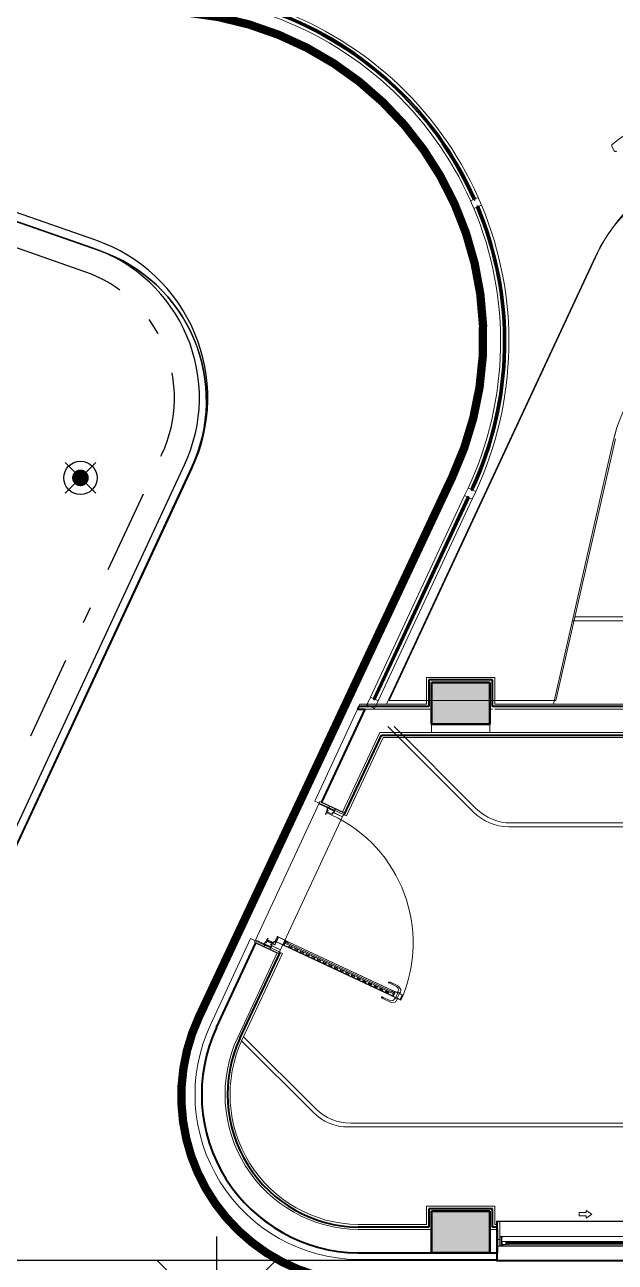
# Model space of a CAD drawing. Extents: x -14.2 to 52.3, y 2.5 to 90.9.
# Drawn here: x 20.81 to 24.35, y 7.08 to 14.5 of the extents above; entities that cross this region are included whole.
import ezdxf

# ---------------------------------------------------------------- set-up
doc = ezdxf.new("R2010")
doc.units = 0
for name, pattern in [('limpo_PINI-PSG-PE-0102-LAZ-R00$0$DAA_Traço Ponto', [10, 5, -2.5, 0, -2.5]), ('limpo_PINI-PSG-PE-0102-LAZ-R00$0$DASHDOT', [1, 0.5, -0.25, 0, -0.25]), ('limpo_PINI-PSG-PE-0102-LAZ-R00$0$HIDDEN', [0.375, 0.25, -0.125])]:
    doc.linetypes.add(name, pattern=pattern)
for name, color, linetype in [('FOR_CONTROL', 2, 'Continuous'), ('limpo_PINI-PSG-PE-0102-LAZ-R00$0$PA_EXTE_3', 3, 'Continuous'), ('limpo_PINI-PSG-PE-0102-LAZ-R00$0$PA_PROJ_I', 2, 'limpo_PINI-PSG-PE-0102-LAZ-R00$0$DASHDOT'), ('limpo_PINI-PSG-PE-0102-LAZ-R00$0$PA_PROJ_S_AUX', 212, 'limpo_PINI-PSG-PE-0102-LAZ-R00$0$HIDDEN'), ('limpo_PINI-PSG-PE-0102-LAZ-R00$0$XR_ARQT', 7, 'Continuous'), ('PLANTIO1', 2, 'Continuous'), ('XR_ARQT', 7, 'Continuous')]:
    doc.layers.add(name, color=color, linetype=linetype)
doc.layers.add('limpo_PINI-PSG-PE-0102-LAZ-R00$0$0-8', color=7, linetype='Continuous', lineweight=5, true_color=0x999999)
for name, color, linetype, lineweight in [('limpo_PINI-PSG-PE-0102-LAZ-R00$0$A-DETL', 1, 'Continuous', 5), ('limpo_PINI-PSG-PE-0102-LAZ-R00$0$A-DETL-GENF', 1, 'Continuous', 5), ('limpo_PINI-PSG-PE-0102-LAZ-R00$0$A-DOOR', 31, 'Continuous', 5), ('limpo_PINI-PSG-PE-0102-LAZ-R00$0$A-FLOR-PATT', 8, 'Continuous', 5), ('limpo_PINI-PSG-PE-0102-LAZ-R00$0$A-GLAZ', 151, 'Continuous', 5), ('limpo_PINI-PSG-PE-0102-LAZ-R00$0$A-GLAZ-CURT', 52, 'Continuous', 5), ('limpo_PINI-PSG-PE-0102-LAZ-R00$0$A-GLAZ-CWMG', 1, 'Continuous', 5), ('limpo_PINI-PSG-PE-0102-LAZ-R00$0$A-WALL', 1, 'Continuous', 5), ('limpo_PINI-PSG-PE-0102-LAZ-R00$0$A-WALL-FNSH', 1, 'Continuous', 40), ('limpo_PINI-PSG-PE-0102-LAZ-R00$0$ARQ_MOBILIÁRIO', 135, 'Continuous', 5), ('limpo_PINI-PSG-PE-0102-LAZ-R00$0$ARQ_WC_COZ', 135, 'Continuous', 5), ('limpo_PINI-PSG-PE-0102-LAZ-R00$0$LAYOUT_AMB_LAZ_dwg', 8, 'Continuous', 5), ('limpo_PINI-PSG-PE-0102-LAZ-R00$0$S-COLS', 52, 'Continuous', 5)]:
    doc.layers.add(name, color=color, linetype=linetype, lineweight=lineweight)
doc.layers.add('PA_VEGE_AUX2', color=6, linetype='Continuous', plot=False)

# ---------------------------------------------------------------- blocks, each defined once
blk = doc.blocks.new('limpo_PINI-PSG-PE-0102-LAZ-R00$0$LAZ GERAL - PNE_dwg-25011385-009 - PRE - PAV_ LAZER - GERAL')
at = {"layer": 'limpo_PINI-PSG-PE-0102-LAZ-R00$0$0-8'}
for p, q in [((2.4796, -13.884), (5.5643, -13.884)), ((1.3655, -14.384), (2.3659, -14.384)), ((1.3967, -14.5414), (1.8864, -15.0311)), ((2.0985, -15.119), (5.5643, -15.119)), ((0.4961, -16.4023), (0.925, -16.8311)), ((1.1371, -16.919), (5.8643, -16.919))]:
    blk.add_line(p, q, dxfattribs=at)
at = {"layer": 'limpo_PINI-PSG-PE-0102-LAZ-R00$0$0-8', "flags": 128}
for points in [[(2.7226, -12.8155), (2.3659, -14.384), (2.7226, -12.8155)], [(2.6118, -11.7114), (1.3655, -14.384), (2.6176, -11.6989)]]:
    blk.add_lwpolyline(points, dxfattribs=at)
at = {"layer": 'limpo_PINI-PSG-PE-0102-LAZ-R00$0$0-8'}
blk.add_arc((3.5181, -12.134), 1, 90, 155, dxfattribs=at)
for centre, major_axis, start_param, end_param in [((2.0985, -14.819), (-0.0689, 0.292), 2.124374, 2.909773), ((1.1371, -16.619), (-0.2121, 0.2121), 1.570798, 2.356196)]:
    blk.add_ellipse(centre, major_axis=major_axis, ratio=1, start_param=start_param, end_param=end_param, dxfattribs=at)
blk = doc.blocks.new('limpo_PINI-PSG-PE-0102-LAZ-R00$0$PINI-EST-PE-1101-TQR-R20_rvt-1-5PPE_008_LAZER__P_A_0_09_')
at = {"layer": 'limpo_PINI-PSG-PE-0102-LAZ-R00$0$A-FLOR-PATT', "lineweight": 18}
h = blk.add_hatch(dxfattribs=at)
h.set_pattern_fill('FP_1', color=130, style=0, pattern_type=2)
h.set_pattern_definition([(0, (0, 0), (609.6, 152.4), [5.029, -452.171, 5.029, -452.171, -2438.4]), (0, (0, 0), (609.6, 152.4), [-914.4, 5.029, -909.371, 5.029, -452.171, -1066.8]), (0, (0, 0), (609.6, 152.4), [-2286, 5.029, -299.771, 5.029, -756.971]), (120, (228.6, 76.2), (-436.7823, 451.7291), [5.029, -452.171, 5.029, -452.171, -2438.4]), (120, (228.6, 76.2), (-436.7823, 451.7291), [-914.4, 5.029, -909.371, 5.029, -452.171, -1066.8]), (120, (228.6, 76.2), (-436.7823, 451.7291), [-2286, 5.029, -299.771, 5.029, -756.971]), (240, (304.8, 381), (-172.8177, -604.1291), [5.029, -452.171, 5.029, -452.171, -2438.4]), (240, (304.8, 381), (-172.8177, -604.1291), [-914.4, 5.029, -909.371, 5.029, -452.171, -1066.8]), (240, (304.8, 381), (-172.8177, -604.1291), [-2286, 5.029, -299.771, 5.029, -756.971])])
h.paths.add_polyline_path([(32958.1, -18100), (32958.1, -18099.8), (32600.3, -18100)])
h.paths.add_polyline_path([(28325, -18100), (28325, -18099.8), (22235, -18100)])
h.paths.add_polyline_path([(20070, -16820), (20180, -16820), (20180, -13900.1), (20080, -13900.1), (20080, -13910.1), (20076.3, -13914.9), (20070, -13915.1), (20070, -16740)])
h.paths.add_polyline_path([(13683.3, -15697.8), (13683.1, -15697.7), (13683.2, -15697.8)])
h.paths.add_polyline_path([(15195, -13820.1), (15195, -13820), (15176.6, -13820.1)])
at = {"layer": 'limpo_PINI-PSG-PE-0102-LAZ-R00$0$S-COLS'}
for points in [[(14845, -13820), (15195, -13820), (15195, -13570), (14845, -13570), (14845, -13671.7)], [(14845, -16990), (15195, -16990), (15195, -16740), (14845, -16740)]]:
    blk.add_hatch(color=8, dxfattribs=at).paths.add_polyline_path(points)
at = {"layer": 'limpo_PINI-PSG-PE-0102-LAZ-R00$0$S-COLS', "color": 7, "lineweight": 50}
for p, q in [((15195, -13570), (14845, -13570)), ((14845, -13570), (14845, -13820)), ((15195, -13820), (15195, -13570)), ((14845, -13820), (15195, -13820)), ((15195, -16740), (14845, -16740)), ((14845, -16740), (14845, -16990)), ((15195, -16990), (15195, -16740)), ((14845, -16990), (15195, -16990))]:
    blk.add_line(p, q, dxfattribs=at)
blk = doc.blocks.new('limpo_PINI-PSG-PE-0102-LAZ-R00$0$DAA_002_VEN_ABR_1FO - 0_90x2_10m-1926621-5PPE_008_LAZER__P_A_0_09_')
at = {"layer": 'limpo_PINI-PSG-PE-0102-LAZ-R00$0$A-DETL-GENF'}
for p, q in [((338.4, 814.8), (350.4, 835.5)), ((338.4, 814.8), (350.4, 835.5)), ((372.9, 825.2), (366.8, 825.2)), ((372.1, 825.2), (366.8, 825.2)), ((366.9, 839.7), (372.9, 839.7)), ((366.9, 839.7), (372.1, 839.7)), ((372.1, 839.7), (375.9, 841.9)), ((375.9, 822.9), (372.1, 825.2)), ((372.9, 840.2), (375.9, 841.9)), ((372.9, 824.7), (372.9, 840.2)), ((375.9, 822.9), (372.9, 824.7)), ((375.9, 862.4), (380.1, 862.4)), ((375.9, 805.3), (375.9, 862.4)), ((375.9, 841.9), (375.9, 822.9)), ((375.9, 841.9), (375.9, 836.9)), ((375.9, 836.9), (408.3, 836.9)), ((375.9, 836.9), (408.3, 836.9)), ((375.9, 827.9), (408.3, 827.9)), ((375.9, 827.9), (375.9, 822.9)), ((408.3, 827.9), (375.9, 827.9)), ((380.1, 862.4), (403.8, 862.4)), ((380.1, 862.4), (403.8, 862.4)), ((403.8, 862.4), (407.9, 862.4)), ((407.9, 862.4), (407.9, 791.9)), ((411.3, 840.2), (408.3, 841.9)), ((408.3, 841.9), (408.3, 822.9)), ((408.3, 841.9), (412.2, 839.7)), ((408.3, 836.9), (408.3, 841.9)), ((408.3, 822.9), (408.3, 827.9)), ((412.2, 825.2), (408.3, 822.9)), ((408.3, 822.9), (411.3, 824.7)), ((411.3, 824.7), (411.3, 840.2)), ((417.3, 839.7), (411.3, 839.7)), ((411.3, 825.2), (417.3, 825.2)), ((412.2, 839.7), (417.3, 839.7)), ((417.3, 825.2), (412.2, 825.2)), ((445.8, 814.8), (433.8, 835.5)), ((433.8, 835.5), (445.8, 814.8)), ((338.4, 760), (338.4, 814.8)), ((338.4, 759.7), (338.4, 814.8)), ((341.6, 751), (338.4, 759.7)), ((341.6, 751), (338.5, 759.5)), ((346.4, 804.7), (344.1, 759.9)), ((346.4, 804.7), (344.1, 759.7)), ((344.1, 759.7), (345.7, 751.5)), ((344.1, 759.5), (345.7, 751.5)), ((377.8, 805.3), (375.9, 805.3)), ((377.8, 791.6), (377.8, 805.3)), ((386.4, 791.6), (377.8, 791.6)), ((378, 811.3), (407.8, 811.3)), ((378, 83.5), (378, 811.3)), ((378, 103.2), (378, 791.7)), ((378.9, 803.8), (378.9, 792.7)), ((378.9, 792.7), (385.3, 792.7)), ((394, 806.8), (381.9, 806.8)), ((385.3, 797.8), (386.4, 797.8)), ((385.3, 792.7), (385.3, 797.8)), ((386.4, 797.8), (386.4, 791.6)), ((394, 808.5), (394, 806.8)), ((395.3, 808.5), (394, 808.5)), ((395.3, 806.8), (395.3, 808.5)), ((406.4, 806.8), (395.3, 806.8)), ((396.2, 773.9), (396.2, 759.9)), ((402.2, 759.9), (402.2, 773.8)), ((406.4, 791.9), (406.4, 806.8)), ((407.9, 791.9), (406.4, 791.9)), ((407.8, 811.3), (407.8, 83.5)), ((407.8, 791.9), (407.8, 103)), ((437.8, 804.7), (440.2, 759.9)), ((440.2, 759.7), (437.8, 804.7)), ((438.6, 751.5), (440.2, 759.7)), ((440.1, 759.5), (438.6, 751.5)), ((445.8, 759.7), (442.7, 751)), ((442.7, 751), (445.7, 759.5)), ((445.8, 760), (445.8, 814.8)), ((445.8, 814.8), (445.8, 759.7)), ((396.2, 736.3), (396.2, 722.3)), ((396.2, 698.7), (396.2, 684.8)), ((402.2, 722.3), (402.2, 736.3)), ((402.2, 684.7), (402.2, 698.7)), ((396.2, 661.1), (396.2, 647.2)), ((396.2, 623.5), (396.2, 609.6)), ((402.2, 647.1), (402.2, 661.1)), ((402.2, 609.5), (402.2, 623.5)), ((396.2, 586), (396.2, 572)), ((396.2, 548.4), (396.2, 534.4)), ((402.2, 572), (402.2, 585.9)), ((402.2, 534.4), (402.2, 548.3)), ((396.2, 510.8), (396.2, 496.8)), ((396.2, 473.2), (396.2, 459.3)), ((402.2, 496.8), (402.2, 510.8)), ((402.2, 459.2), (402.2, 473.2)), ((396.2, 435.6), (396.2, 421.7)), ((396.2, 398.1), (396.2, 384.1)), ((402.2, 421.6), (402.2, 435.6)), ((402.2, 384.1), (402.2, 398)), ((396.2, 360.5), (396.2, 346.5)), ((396.2, 322.9), (396.2, 308.9)), ((402.2, 346.5), (402.2, 360.4)), ((402.2, 308.9), (402.2, 322.9)), ((396.2, 285.3), (396.2, 271.3)), ((396.2, 247.7), (396.2, 233.8)), ((402.2, 271.3), (402.2, 285.3)), ((402.2, 233.7), (402.2, 247.7)), ((396.2, 210.1), (396.2, 196.2)), ((396.2, 172.6), (396.2, 158.6)), ((402.2, 196.1), (402.2, 210.1)), ((402.2, 158.6), (402.2, 172.5)), ((-440, 80), (-465, 80)), ((-465, -80), (-465, 80)), ((-465, 80), (-440, 80)), ((-440, 23.2), (-440, 80)), ((-440, 80), (-440, 22.2)), ((375.9, 89.5), (377.8, 89.5)), ((375.9, 31.7), (375.9, 89.5)), ((377.8, 103.2), (386.4, 103.2)), ((377.8, 89.5), (377.8, 103.2)), ((407.8, 83.5), (378, 83.5)), ((378.9, 102.1), (378.9, 91)), ((385.3, 102.1), (378.9, 102.1)), ((381.9, 88), (394, 88)), ((385.3, 97.1), (385.3, 102.1)), ((386.4, 97.1), (385.3, 97.1)), ((405.9, 88), (386.3, 88)), ((386.4, 103.2), (386.4, 97.1)), ((394, 88), (394, 86.3)), ((394, 86.3), (395.3, 86.3)), ((395.3, 88), (406.4, 88)), ((395.3, 86.3), (395.3, 88)), ((396.2, 135), (396.2, 121)), ((402.2, 121), (402.2, 134.9)), ((406.4, 103), (407.9, 103)), ((406.4, 88), (406.4, 103)), ((407.9, 103), (407.9, 32.2)), ((440, 80), (465, 80)), ((440, 23.2), (440, 80)), ((440, 80), (465, 80)), ((440, 22.2), (440, 80)), ((465, 80), (465, -80)), ((-440, 22.2), (-436, 22.2)), ((-436, 22.2), (-436, 18.7)), ((-436, 18.7), (-421.6, 18.7)), ((-421.6, 18.7), (-421.6, -17.1)), ((378.1, 29.5), (375.9, 31.7)), ((410.5, 29.5), (378.1, 29.5)), ((407.9, 32.2), (410.5, 32.2)), ((412.1, 33), (412.1, 34.9)), ((412.1, 25.3), (412.1, 28.7)), ((414.1, 23.3), (412.1, 25.3)), ((416.7, 23.3), (414.1, 23.3)), ((416.1, 38.9), (424.1, 38.9)), ((418.8, -11.1), (418.8, 21.3)), ((421.5, 21.3), (421.5, 13.9)), ((421.5, 13.9), (423.8, 13.9)), ((422.1, 18.7), (436, 18.7)), ((422.1, 14.6), (422.1, 18.7)), ((423.3, 14.6), (422.1, 14.6)), ((423.3, 17.2), (423.3, 14.6)), ((425.7, 17.2), (423.3, 17.2)), ((426.1, 23.3), (423.5, 23.3)), ((423.8, 15.9), (425.3, 15.9)), ((423.8, 13.9), (423.8, 15.9)), ((425.3, 15.9), (425.3, -10.9)), ((425.7, -11.8), (425.7, 17.2)), ((428.1, 25.3), (426.1, 23.3)), ((428.1, 34.9), (428.1, 25.3)), ((436, 22.2), (450, 22.2)), ((436, 18.7), (436, 22.2)), ((450, 22.2), (440, 22.2)), ((450, 22.2), (450, -22.3)), ((450, -80), (450, 22.2)), ((-450, -17.8), (-450, -80)), ((-450, -22.3), (-450, -80)), ((-436, -22.3), (-450, -22.3)), ((-436, -18.8), (-436, -22.3)), ((-409.6, -18.8), (-436, -18.8)), ((-421.6, -17.1), (-418.1, -17.1)), ((-418.1, -14.8), (-409.6, -14.8)), ((-418.1, -17.1), (-418.1, -14.8)), ((-409.6, -14.8), (-409.6, -18.8)), ((409.6, -14.8), (418.1, -14.8)), ((409.6, -18.8), (409.6, -14.8)), ((436, -18.8), (409.6, -18.8)), ((418.1, -14.8), (418.1, -17.1)), ((418.1, -17.1), (422.1, -17.1)), ((421.5, -13.8), (418.8, -11.1)), ((421.5, -8.3), (421.5, -13.8)), ((423.8, -8.3), (421.5, -8.3)), ((422.1, -9.2), (423.3, -9.2)), ((422.1, -17.1), (422.1, -9.2)), ((423.3, -9.2), (423.3, -11.8)), ((423.3, -11.8), (425.7, -11.8)), ((423.8, -10.9), (423.8, -8.3)), ((425.3, -10.9), (423.8, -10.9)), ((436, -22.3), (436, -18.8)), ((450, -22.3), (436, -22.3)), ((450, -17.8), (450, -80)), ((-450, -80), (-465, -80)), ((-450, -80), (-465, -80)), ((450, -80), (465, -80)), ((465, -80), (450, -80))]:
    blk.add_line(p, q, dxfattribs=at)
at = {"layer": 'limpo_PINI-PSG-PE-0102-LAZ-R00$0$A-DETL-GENF', "lineweight": 15}
for p, q in [((375.9, 862.4), (380.1, 862.4)), ((375.9, 862.4), (375.9, 805.3)), ((377.4, 860.8), (377.4, 858.3)), ((377.4, 860.8), (380.1, 860.8)), ((377.4, 858.3), (406.4, 858.3)), ((406.4, 856.5), (377.4, 856.5)), ((377.4, 856.5), (377.4, 811.3)), ((380.1, 860.8), (380.1, 862.4)), ((403.8, 860.8), (403.8, 862.4)), ((407.9, 862.4), (403.8, 862.4)), ((406.4, 860.8), (403.8, 860.8)), ((406.4, 860.8), (406.4, 858.3)), ((406.4, 811.3), (406.4, 856.5)), ((407.9, 791.9), (407.9, 862.4)), ((375.9, 805.3), (377.4, 805.3)), ((377.4, 811.3), (399.7, 811.3)), ((377.4, 805.3), (377.4, 809.8)), ((377.4, 809.8), (397.5, 809.8)), ((380.2, 809.6), (377.8, 809.6)), ((377.8, 791.6), (377.8, 809.6)), ((386.4, 791.6), (377.8, 791.6)), ((378.9, 803.8), (378.9, 792.7)), ((378.9, 792.7), (385.3, 792.7)), ((380.2, 809.6), (381.3, 808)), ((381.3, 808), (392.9, 808)), ((394, 806.8), (381.9, 806.8)), ((385.3, 797.8), (386.4, 797.8)), ((385.3, 792.7), (385.3, 797.8)), ((386.3, 88), (386.3, 806.9)), ((386.3, 806.9), (405.9, 806.9)), ((386.4, 797.8), (386.4, 791.6)), ((392.3, 806.9), (392.3, 88)), ((392.9, 809.6), (392.9, 808)), ((392.9, 809.6), (395.7, 809.6)), ((394, 808.5), (394, 806.8)), ((395.7, 808.5), (394, 808.5)), ((395.3, 808.3), (395.3, 806.8)), ((397.5, 808.3), (395.3, 808.3)), ((395.3, 806.8), (406.4, 806.8)), ((395.7, 808.5), (395.7, 809.6)), ((397.5, 808.3), (397.5, 809.8)), ((399.7, 811.3), (399.7, 808.3)), ((399.7, 808.3), (405.9, 808.3)), ((406.3, 809.2), (404.8, 810.7)), ((405.1, 811.3), (406.4, 811.3)), ((405.9, 806.9), (405.9, 88)), ((406.4, 806.8), (406.4, 791.9)), ((406.4, 791.9), (407.9, 791.9)), ((375.9, 89.5), (377.4, 89.5)), ((375.9, 32.4), (375.9, 89.5)), ((377.4, 89.5), (377.4, 85)), ((377.4, 85), (397.5, 85)), ((377.4, 38.3), (377.4, 83.5)), ((377.4, 83.5), (399.7, 83.5)), ((386.4, 103.2), (377.8, 103.2)), ((377.8, 103.2), (377.8, 85.2)), ((380.3, 85.2), (377.8, 85.2)), ((378.9, 102.1), (385.3, 102.1)), ((378.9, 91), (378.9, 102.1)), ((380.3, 85.2), (381.4, 86.9)), ((381.4, 86.9), (392.9, 86.9)), ((394, 88), (381.9, 88)), ((385.3, 102.1), (385.3, 97.1)), ((385.3, 97.1), (386.4, 97.1)), ((386.4, 97.1), (386.4, 103.2)), ((392.9, 85.2), (392.9, 86.9)), ((392.9, 85.2), (395.7, 85.2)), ((394, 86.3), (394, 88)), ((395.7, 86.3), (394, 86.3)), ((395.3, 86.5), (395.3, 88)), ((395.3, 88), (406.4, 88)), ((397.5, 86.5), (395.3, 86.5)), ((395.7, 86.3), (395.7, 85.2)), ((397.5, 86.5), (397.5, 85)), ((399.7, 83.5), (399.7, 86.5)), ((399.7, 86.5), (405.9, 86.5)), ((406.3, 85.6), (404.8, 84.2)), ((405.1, 83.5), (406.4, 83.5)), ((406.4, 103), (407.9, 103)), ((406.4, 88), (406.4, 103)), ((406.4, 83.5), (406.4, 38.3)), ((407.9, 103), (407.9, 32.4)), ((-465, 22.2), (-465, 23.2)), ((-465, 23.2), (-440, 23.2)), ((-465, 22.2), (-464, 22.2)), ((-464, 22.2), (-464, 20.2)), ((-464, 20.2), (-463, 20.2)), ((-463, 20.2), (-463, 22.2)), ((-451, 22.2), (-463, 22.2)), ((-451, -16.8), (-451, 22.2)), ((-450, 22.2), (-436, 22.2)), ((-450, 22.2), (-450, -17.8)), ((-440, 22.2), (-450, 22.2)), ((-450, -22.3), (-450, 22.2)), ((-437.7, 20.5), (-448.3, 20.5)), ((-448.3, 20.5), (-448.3, -20.6)), ((-440, 23.2), (-440, 22.2)), ((-437.7, 13.5), (-437.7, 20.5)), ((-436, 13.5), (-437.7, 13.5)), ((-436, 22.2), (-436, 18.7)), ((-436, 18.7), (-421.6, 18.7)), ((-427.5, 17), (-436, 17)), ((-436, 17), (-436, 13.5)), ((-427.5, -13.6), (-427.5, 17)), ((-421.6, 18.7), (-421.6, -17.1)), ((375.4, 32.2), (380.9, 32.2)), ((378.1, 29.5), (375.4, 32.2)), ((375.9, 32.4), (380.1, 32.4)), ((406.4, 38.3), (377.4, 38.3)), ((377.4, 34.1), (377.4, 36.5)), ((377.4, 36.5), (406.4, 36.5)), ((377.4, 34.1), (380.1, 34.1)), ((410.5, 29.5), (378.1, 29.5)), ((378.3, 36.1), (378.3, 34.6)), ((405.1, 36.1), (378.3, 36.1)), ((378.3, 34.6), (380.9, 34.6)), ((380.1, 34.1), (380.1, 32.4)), ((380.9, 34.6), (380.9, 32.2)), ((403.1, 34.6), (405.1, 34.6)), ((403.1, 32.2), (403.1, 34.6)), ((403.1, 32.2), (410.5, 32.2)), ((403.9, 34.1), (403.9, 32.4)), ((406.4, 34.1), (403.9, 34.1)), ((407.9, 32.4), (403.9, 32.4)), ((405.1, 34.6), (405.1, 36.1)), ((406.4, 34.1), (406.4, 36.5)), ((412.1, 34.9), (412.1, 25.3)), ((412.1, 25.3), (414.1, 23.3)), ((412.5, 24.9), (414.1, 23.3)), ((414.1, 23.3), (416.7, 23.3)), ((424.1, 38.9), (416.1, 38.9)), ((418.8, 21.3), (418.8, -11.1)), ((421.5, 13.9), (421.5, 21.3)), ((421.5, 13.9), (423.8, 13.9)), ((422.1, 18.7), (422.1, 14.6)), ((436, 18.7), (422.1, 18.7)), ((423.3, 14.6), (422.1, 14.6)), ((423.3, 17.2), (425.7, 17.2)), ((423.3, 17.2), (423.3, 14.6)), ((423.5, 23.3), (426.1, 23.3)), ((423.8, 15.9), (425.3, 15.9)), ((423.8, 13.9), (423.8, 15.9)), ((425.3, 15.9), (425.3, -10.9)), ((425.7, 17.2), (425.7, -11.8)), ((426.1, 23.3), (428.1, 25.3)), ((427.5, -11.8), (427.5, 17.2)), ((427.5, -13.6), (427.5, 17)), ((427.5, 17), (436, 17)), ((428.1, 25.3), (428.1, 34.9)), ((450, 22.2), (436, 22.2)), ((436, 22.2), (436, 18.7)), ((436, 17), (436, 13.5)), ((436, 13.5), (437.7, 13.5)), ((437.7, 13.5), (437.7, 20.5)), ((437.7, 20.5), (448.3, 20.5)), ((440, 23.2), (440, 22.2)), ((465, 23.2), (440, 23.2)), ((440, 22.2), (450, 22.2)), ((448.3, 20.5), (448.3, -20.6)), ((450, -22.3), (450, 22.2)), ((450, 22.2), (450, -17.8)), ((451, 22.2), (463, 22.2)), ((451, -16.8), (451, 22.2)), ((463, 20.2), (463, 22.2)), ((464, 20.2), (463, 20.2)), ((464, 22.2), (464, 20.2)), ((465, 22.2), (464, 22.2)), ((465, 22.2), (465, 23.2)), ((-465, -16.8), (-464, -16.8)), ((-465, -17.8), (-465, -16.8)), ((-450, -17.8), (-465, -17.8)), ((-464, -14.8), (-463, -14.8)), ((-464, -16.8), (-464, -14.8)), ((-463, -14.8), (-463, -16.8)), ((-463, -16.8), (-451, -16.8)), ((-436, -22.3), (-450, -22.3)), ((-448.3, -20.6), (-437.7, -20.6)), ((-437.7, -13.6), (-436, -13.6)), ((-437.7, -20.6), (-437.7, -13.6)), ((-436, -13.6), (-436, -17.1)), ((-436, -17.1), (-423.3, -17.1)), ((-409.6, -18.8), (-436, -18.8)), ((-436, -18.8), (-436, -22.3)), ((-423.3, -13.6), (-427.5, -13.6)), ((-423.3, -17.1), (-423.3, -13.6)), ((-421.6, -17.1), (-418.1, -17.1)), ((-418.1, -14.8), (-409.6, -14.8)), ((-418.1, -17.1), (-418.1, -14.8)), ((-409.6, -14.8), (-409.6, -18.8)), ((418.1, -14.8), (409.6, -14.8)), ((409.6, -14.8), (409.6, -18.8)), ((409.6, -18.8), (436, -18.8)), ((418.1, -17.1), (418.1, -14.8)), ((422.1, -17.1), (418.1, -17.1)), ((418.8, -11.1), (421.5, -13.8)), ((423.8, -8.3), (421.5, -8.3)), ((421.5, -13.8), (421.5, -8.3)), ((421.5, -12.6), (421.5, -9.6)), ((423.3, -9.2), (422.1, -9.2)), ((422.1, -17.1), (422.1, -9.2)), ((423.3, -11.8), (423.3, -9.2)), ((423.3, -11.8), (425.7, -11.8)), ((423.3, -17.1), (423.3, -13.6)), ((423.3, -13.6), (427.5, -13.6)), ((436, -17.1), (423.3, -17.1)), ((423.8, -10.9), (423.8, -8.3)), ((425.3, -10.9), (423.8, -10.9)), ((437.7, -13.6), (436, -13.6)), ((436, -13.6), (436, -17.1)), ((436, -18.8), (436, -22.3)), ((436, -22.3), (450, -22.3)), ((437.7, -20.6), (437.7, -13.6)), ((448.3, -20.6), (437.7, -20.6)), ((450, -17.8), (465, -17.8)), ((463, -16.8), (451, -16.8)), ((463, -14.8), (463, -16.8)), ((464, -14.8), (463, -14.8)), ((464, -16.8), (464, -14.8)), ((465, -16.8), (464, -16.8)), ((465, -17.8), (465, -16.8))]:
    blk.add_line(p, q, dxfattribs=at)
at = {"layer": 'limpo_PINI-PSG-PE-0102-LAZ-R00$0$A-DETL-GENF', "lineweight": 30}
for p, q in [((-465, -70), (-465, 70)), ((465, -70), (465, 70))]:
    blk.add_line(p, q, dxfattribs=at)
at = {"layer": 'limpo_PINI-PSG-PE-0102-LAZ-R00$0$A-DETL-GENF', "lineweight": 15}
blk.add_circle((420.1, 30.9), 7, dxfattribs=at)
at = {"layer": 'limpo_PINI-PSG-PE-0102-LAZ-R00$0$A-DETL-GENF'}
for centre, radius, start, end in [((421.8, 18.7), 843.7, 90.95535, 179.99964), ((366.9, 804.7), 20.5, 90.26194, 179.95521), ((366.9, 804.7), 20.5, 90.26194, 179.95521), ((366.9, 804.7), 35, 90, 118.12614), ((366.9, 804.7), 35, 90, 118.12614), ((417.3, 804.7), 35, 61.87182, 90), ((417.3, 804.7), 35, 61.87182, 90), ((417.3, 804.7), 20.5, 0.04276, 89.97978), ((417.3, 804.7), 20.5, 0.04276, 89.97978), ((343.5, 751.7), 2, 199.99916, 269.99898), ((343.5, 751.7), 2, 199.99916, 281.74788), ((344.2, 751.2), 1.5, 256.42456, 11.21153), ((344.2, 751.2), 1.5, 269.99898, 11.21153), ((381.9, 803.8), 3, 89.99989, 179.99989), ((399.2, 773.9), 3, 359.26462, 180.00203), ((399.2, 759.9), 3, 179.26462, 0.00203), ((440, 751.2), 1.5, 168.78643, 269.99898), ((440, 751.2), 1.5, 168.78643, 283.57341), ((440.8, 751.7), 2, 258.25009, 339.99881), ((440.8, 751.7), 2, 269.99898, 339.99881), ((399.2, 736.3), 3, 359.26462, 180.00203), ((399.2, 722.3), 3, 179.26462, 0.00203), ((399.2, 698.7), 3, 359.26462, 180.00203), ((399.2, 684.7), 3, 179.26462, 0.00203), ((399.2, 661.1), 3, 359.26462, 180.00203), ((399.2, 647.1), 3, 179.26462, 0.00203), ((399.2, 623.5), 3, 359.26462, 180.00203), ((399.2, 609.5), 3, 179.26462, 0.00203), ((399.2, 586), 3, 359.26462, 180.00203), ((399.2, 572), 3, 179.26462, 0.00203), ((399.2, 548.4), 3, 359.26462, 180.00203), ((399.2, 534.4), 3, 179.26462, 0.00203), ((399.2, 510.8), 3, 359.26462, 180.00203), ((399.2, 496.8), 3, 179.26462, 0.00203), ((399.2, 473.2), 3, 359.26462, 180.00203), ((399.2, 459.2), 3, 179.26462, 0.00203), ((399.2, 435.6), 3, 359.26462, 180.00203), ((399.2, 421.6), 3, 179.26462, 0.00203), ((399.2, 398.1), 3, 359.26462, 180.00203), ((399.2, 384.1), 3, 179.26462, 0.00203), ((399.2, 360.5), 3, 359.26462, 180.00203), ((399.2, 346.5), 3, 179.26462, 0.00203), ((399.2, 322.9), 3, 359.26462, 180.00203), ((399.2, 308.9), 3, 179.26462, 0.00203), ((399.2, 285.3), 3, 359.26462, 180.00203), ((399.2, 271.3), 3, 179.26462, 0.00203), ((399.2, 247.7), 3, 359.26462, 180.00203), ((399.2, 233.7), 3, 179.26462, 0.00203), ((399.2, 210.1), 3, 359.26462, 180.00203), ((399.2, 196.1), 3, 179.26462, 0.00203), ((399.2, 172.6), 3, 359.26462, 180.00203), ((399.2, 158.6), 3, 179.26462, 0.00203), ((381.9, 91), 3, 180.00203, 270.00203), ((399.2, 135), 3, 359.26462, 180.00203), ((399.2, 121), 3, 179.26462, 0.00203), ((410.5, 34.2), 2, 269.30771, 323.12555), ((410.5, 27.5), 2, 36.86878, 90), ((416.1, 34.9), 4, 90, 180), ((416.8, 21.3), 2, 360, 90.39292), ((423.5, 21.3), 2, 90, 180.69229), ((424.1, 34.9), 4, 360, 90)]:
    blk.add_arc(centre, radius, start, end, dxfattribs=at)
at = {"layer": 'limpo_PINI-PSG-PE-0102-LAZ-R00$0$A-DETL-GENF', "lineweight": 15}
for centre, radius, start, end in [((381.9, 803.8), 3, 89.99989, 179.99989), ((405.1, 811), 0.391, 90.0009, 225.0009), ((405.9, 808.9), 0.511, 270.0009, 45.0009), ((381.9, 91), 3, 180.00203, 270.00203), ((405.1, 83.9), 0.391, 135.00102, 270.00102), ((405.9, 86), 0.511, 315.00102, 90.00102), ((410.5, 34.2), 2, 269.30771, 323.12555), ((410.5, 27.5), 2, 36.86878, 90), ((416.1, 34.9), 4, 90, 180), ((416.8, 21.3), 2, 360, 90.39292), ((423.5, 21.3), 2, 90, 180.69229), ((424.1, 34.9), 4, 360, 90), ((424.1, 34.9), 4, 0.00124, 90)]:
    blk.add_arc(centre, radius, start, end, dxfattribs=at)
at = {"layer": 'limpo_PINI-PSG-PE-0102-LAZ-R00$0$A-DOOR'}
for p, q in [((455, 80), (-455, 80)), ((-455, 80), (-455, -80)), ((455, 80), (-455, 80)), ((-455, 80), (-455, -80)), ((455, -80), (455, 80)), ((455, -80), (455, 80)), ((-455, -80), (455, -80)), ((-455, -80), (455, -80))]:
    blk.add_line(p, q, dxfattribs=at)
blk = doc.blocks.new('limpo_PINI-PSG-PE-0102-LAZ-R00$0$DAA_003_ALV_COR_4FO - 4_00 x 0_60m-4168055-5PPE_008_LAZER__P_A_0_09_')
at = {"layer": 'limpo_PINI-PSG-PE-0102-LAZ-R00$0$A-DETL-GENF'}
for p, q in [((-2015, 119), (2015, 119)), ((1990, 120), (2015, 120)), ((2015, 119), (2015, -119)), ((-1980.6, 29.1), (1980.6, 29.1)), ((1013.2, 1), (1949.4, 1)), ((1949.4, 21.1), (1014, 21.1)), ((-1980.6, -27.5), (1980.6, -27.5)), ((2000, -27.5), (2000, -120)), ((2015, -119), (-2015, -119)), ((1482.1, -139.1), (1449.3, -162)), ((1482.1, -151.6), (1482.1, -139.1)), ((2000, -120), (2015, -120)), ((1449.3, -162), (1482.1, -184.9)), ((1525.3, -151.6), (1482.1, -151.6)), ((1482.1, -172.4), (1525.3, -172.4)), ((1482.1, -184.9), (1482.1, -172.4)), ((1525.3, -172.4), (1525.3, -151.6))]:
    blk.add_line(p, q, dxfattribs=at)
at = {"layer": 'limpo_PINI-PSG-PE-0102-LAZ-R00$0$A-DETL-GENF', "lineweight": 15}
for p, q in [((1007, 14.3), (1955.8, 14.3)), ((1955.8, 7.8), (1007, 7.8)), ((1948.9, 7.8), (1949.8, 7.8)), ((1948.9, 1), (1948.9, 7.8)), ((1956.5, 1), (1948.9, 1)), ((1988.6, 21.1), (1949.4, 21.1)), ((1949.4, 21.1), (1949.4, 14.3)), ((1949.4, 14.3), (1961.1, 14.3)), ((1949.8, 7.8), (1949.8, 7.3)), ((1949.8, 7.3), (1955.8, 7.3)), ((1949.8, 6.3), (1949.8, 2)), ((1956.2, 6.3), (1949.8, 6.3)), ((1949.8, 2), (1956.2, 2)), ((1955.8, 14.3), (1955.8, 7.8)), ((1955.8, 7.3), (1961.1, 11.3)), ((1962.1, 10.8), (1956.2, 6.3)), ((1956.2, 2), (1960.9, 5.6)), ((1956.5, 1), (1961.6, 4.9)), ((1961.1, 14.3), (1961.1, 11.3)), ((1961.1, 3.9), (1961.5, 4.2)), ((1961.1, 3.9), (1961.1, 1)), ((1961.1, 1), (1988.6, 1)), ((1962.1, 3.5), (1961.5, 4.2)), ((1962.5, 3.7), (1961.6, 4.9)), ((1962.1, 20.1), (1964.1, 20.1)), ((1962.1, 10.8), (1962.1, 20.1)), ((1962.1, 2), (1962.1, 3.5)), ((1964.1, 2), (1962.1, 2)), ((1963.3, 4.3), (1962.5, 3.7)), ((1962.6, 5.3), (1963.3, 4.3)), ((1964.1, 20.1), (1964.1, 2)), ((1965.1, 20.1), (1965.1, 2)), ((1986.6, 20.1), (1965.1, 20.1)), ((1965.1, 2), (1986.6, 2)), ((1980.6, 29.1), (1980.6, 28.1)), ((2000, 29.1), (1980.6, 29.1)), ((1988.6, 28.1), (1980.6, 28.1)), ((1986.6, 2), (1986.6, 20.1)), ((1988.6, 28.1), (1988.6, -26.5)), ((1988.6, 1), (1988.6, 21.1)), ((1989.6, 28.1), (1989.6, -26.5)), ((1999, 28.1), (1989.6, 28.1)), ((1990, 30.1), (1990, 29.1)), ((2015, 30.1), (1990, 30.1)), ((1990, 29.1), (2000, 29.1)), ((1999, 28.1), (1999, -26.5)), ((2000, 29.1), (2000, -27.5)), ((2000, 29.1), (2000, -10.9)), ((2001, 29.1), (2013, 29.1)), ((2001, -9.9), (2001, 29.1)), ((2013, 27.1), (2013, 29.1)), ((2014, 27.1), (2013, 27.1)), ((2014, 29.1), (2014, 27.1)), ((2015, 29.1), (2014, 29.1)), ((2015, 29.1), (2015, 30.1)), ((1980.6, -26.5), (1980.6, -27.5)), ((1988.6, -26.5), (1980.6, -26.5)), ((2000, -27.5), (1980.6, -27.5)), ((1999, -26.5), (1989.6, -26.5)), ((2000, -10.9), (2015, -10.9)), ((2013, -9.9), (2001, -9.9)), ((2013, -7.9), (2013, -9.9)), ((2014, -7.9), (2013, -7.9)), ((2014, -9.9), (2014, -7.9)), ((2015, -9.9), (2014, -9.9)), ((2015, -10.9), (2015, -9.9))]:
    blk.add_line(p, q, dxfattribs=at)
at = {"layer": 'limpo_PINI-PSG-PE-0102-LAZ-R00$0$A-DETL-GENF', "lineweight": 30}
blk.add_line((2015, -70), (2015, 70), dxfattribs=at)
at = {"layer": 'limpo_PINI-PSG-PE-0102-LAZ-R00$0$A-DETL-GENF', "lineweight": 15}
blk.add_arc((1961.6, 4.6), 1.24, 36.87916, 126.89241, dxfattribs=at)
at = {"layer": 'limpo_PINI-PSG-PE-0102-LAZ-R00$0$A-GLAZ'}
for p, q in [((2020, 120), (-2020, 120)), ((2020, -120), (2020, 120)), ((-2020, -120), (2020, -120))]:
    blk.add_line(p, q, dxfattribs=at)
blk = doc.blocks.new('limpo_PINI-PSG-PE-0102-LAZ-R00$0$Parede básica _ DAA_VID - CINZA 2 - ___-2875682-5PPE_008_LAZER__P_A_0_09_')
at = {"layer": 'limpo_PINI-PSG-PE-0102-LAZ-R00$0$A-WALL'}
for p, q in [((14479.2, -13659.2), (15043.5, -12449.8)), ((15088.8, -12470.9), (14524.6, -13680.3))]:
    blk.add_line(p, q, dxfattribs=at)
blk = doc.blocks.new('limpo_PINI-PSG-PE-0102-LAZ-R00$0$Montante retangular - 50 x 50-2873410-5PPE_008_LAZER__P_A_0_09_')
at = {"layer": 'limpo_PINI-PSG-PE-0102-LAZ-R00$0$A-GLAZ-CWMG', "lineweight": 15}
for p, q in [((-50, 25), (0, 25)), ((-50, -25), (-50, 25)), ((0, 25), (0, -25)), ((0, -25), (-50, -25))]:
    blk.add_line(p, q, dxfattribs=at)
blk = doc.blocks.new('limpo_PINI-PSG-PE-0102-LAZ-R00$0$Montante retangular - 50 x 50-2873411-5PPE_008_LAZER__P_A_0_09_')
at = {"layer": 'limpo_PINI-PSG-PE-0102-LAZ-R00$0$A-GLAZ-CWMG', "lineweight": 15}
for p, q in [((0, 25), (-50, 25)), ((-50, 25), (-50, -25)), ((0, -25), (0, 25)), ((-50, -25), (0, -25))]:
    blk.add_line(p, q, dxfattribs=at)
blk = doc.blocks.new('limpo_PINI-PSG-PE-0102-LAZ-R00$0$Parede básica _ DAA_VID - CINZA 2 - ___-2434344-5PPE_008_LAZER__P_A_0_09_')
at = {"layer": 'limpo_PINI-PSG-PE-0102-LAZ-R00$0$A-WALL'}
for radius, start in [(2075, 23.95571), (2125, 24.00455)]:
    blk.add_arc((13184.3, -11527.1), radius, start, 71.67296, dxfattribs=at)
blk = doc.blocks.new('limpo_PINI-PSG-PE-0102-LAZ-R00$0$Montante retangular - 50 x 50-2434358-5PPE_008_LAZER__P_A_0_09_')
at = {"layer": 'limpo_PINI-PSG-PE-0102-LAZ-R00$0$A-GLAZ-CWMG', "lineweight": 15}
for p, q in [((-25, 25), (25, 25)), ((-25, -25), (-25, 25)), ((25, 25), (25, -25)), ((25, -25), (-25, -25))]:
    blk.add_line(p, q, dxfattribs=at)
blk = doc.blocks.new('limpo_PINI-PSG-PE-0102-LAZ-R00$0$Parede básica _ DAA_VID - CINZA 2 - ___-2434348-5PPE_008_LAZER__P_A_0_09_')
at = {"layer": 'limpo_PINI-PSG-PE-0102-LAZ-R00$0$A-WALL'}
for radius, end in [(2075, 22.70509), (2125, 22.65625)]:
    blk.add_arc((13184.3, -11527.1), radius, 334.98784, end, dxfattribs=at)
blk = doc.blocks.new('limpo_PINI-PSG-PE-0102-LAZ-R00$0$LAYOUT_AMB_LAZ_dwg-2867451-5PPE_008_LAZER__P_A_0_09_')
at = {"color": 9, "lineweight": 5, "flags": 128}
for points in [[(32882.1, 7957.6), (32880.4, 7958.1), (32879, 7958.8), (32877.9, 7959.6), (32876.7, 7960.7), (32875.9, 7961.8), (32875.4, 7962.6), (32861.6, 7988.1), (32861.1, 7989), (32860.8, 7990), (32860.5, 7991.5), (32860.4, 7992.5), (32860.4, 7993.6), (32860.6, 7994.7), (32861, 7996.3), (32861.5, 7997.3), (32862.3, 7998.7), (32863.4, 7999.9), (32864, 8000.4), (32870.7, 8005.8), (32874.2, 8008.6), (32877.9, 8011.6), (32883.2, 8015.8)], [(32511, 4644.6), (32867.6, 6213.1), (32884.9, 6278.7)], [(32912.8, 7555.7), (32875.9, 7511.2), (32851.6, 7478.9), (32831.8, 7450.3), (32802.1, 7403.1), (32787.2, 7377), (32762.7, 7329.7), (31510.5, 4644.6)]]:
    blk.add_lwpolyline(points, dxfattribs=at)
at = {"layer": 'limpo_PINI-PSG-PE-0102-LAZ-R00$0$ARQ_MOBILIÁRIO', "color": 9}
blk.add_line((32861.6, 7988.1), (32875.4, 7962.6), dxfattribs=at)
for centre, radius, start, end in [((33492.3, 7235.4), 989.9, 107.49255, 129.39812), ((32870.2, 7992.8), 9.8, 129.39812, 208.44534), ((32884, 7967.2), 9.8, 208.44534, 309.18079)]:
    blk.add_arc(centre, radius, start, end, dxfattribs=at)
at = {"layer": 'limpo_PINI-PSG-PE-0102-LAZ-R00$0$ARQ_WC_COZ', "color": 9}
for p, q in [((32756.8, 7317.2), (31510.5, 4644.6)), ((32511, 4644.6), (32867.6, 6213.1)), ((32624.7, 5144.6), (35709.3, 5144.6)), ((31519.3, 4509.6), (32031.4, 3997.4)), ((32243.6, 3909.6), (35709.3, 3909.6)), ((30641.1, 2626.3), (31070, 2197.4)), ((31282.2, 2109.6), (36009.3, 2109.6))]:
    blk.add_line(p, q, dxfattribs=at)
for centre, radius, start, end in [((33663.1, 6894.6), 1000, 90, 155), ((33842.7, 5991.4), 1000, 125.02142, 167.1916), ((32243.6, 4209.6), 300, 225, 270), ((31282.2, 2409.6), 300, 225, 270)]:
    blk.add_arc(centre, radius, start, end, dxfattribs=at)
blk = doc.blocks.new('limpo_PINI-PSG-PE-0102-LAZ-R00$0$A$C745163c0')
at = {"layer": 'limpo_PINI-PSG-PE-0102-LAZ-R00$0$A-DETL', "color": 1, "linetype": 'limpo_PINI-PSG-PE-0102-LAZ-R00$0$DAA_Traço Ponto'}
blk.add_line((9290, -9822.4), (7771.5, -13059.3), dxfattribs=at)
at = {"layer": 'limpo_PINI-PSG-PE-0102-LAZ-R00$0$A-DETL', "linetype": 'limpo_PINI-PSG-PE-0102-LAZ-R00$0$DAA_Traço Ponto'}
for centre, radius, start, end in [((7515.6, -8990), 1960, 334.86788, 90), ((8785.5, -13535), 1120, 154.86788, 270)]:
    blk.add_arc(centre, radius, start, end, dxfattribs=at)
at = {"layer": 'limpo_PINI-PSG-PE-0102-LAZ-R00$0$A-WALL', "color": 170, "lineweight": 40}
for p, q in [((9418.8, -8161.5), (9427.9, -8157.4)), ((9446.1, -8199.6), (9436.9, -8203.5)), ((9402.8, -9897.9), (9411.8, -9902.1)), ((9381.6, -9943.2), (8817.4, -11152.7)), ((8826.4, -11156.9), (9390.7, -9947.5)), ((9390.7, -9947.5), (9381.6, -9943.2)), ((9150, -11040), (9150, -11200.1)), ((9530, -11040), (9150, -11040)), ((9530, -11200.1), (9530, -11040)), ((9165, -11305.1), (9165, -11055)), ((9165, -11055), (9515, -11055)), ((9515, -11055), (9515, -11305.1)), ((8729, -11200.1), (8722, -11215.1)), ((9150, -11200.1), (8729, -11200.1)), ((8817.4, -11152.7), (8826.4, -11156.9)), ((13500, -11200.1), (9530, -11200.1)), ((8766.2, -11215.1), (8505.7, -11773.7)), ((8722, -11215.1), (8766.2, -11215.1)), ((9515, -11305.1), (9165, -11305.1)), ((8642, -11848.3), (8864.9, -11370.1)), ((8864.9, -11370.1), (13500, -11370.1)), ((8637.4, -11846.2), (8642, -11848.3)), ((7876.3, -13123.7), (8112.7, -12616.6)), ((8016.9, -13189.1), (8257.5, -12673)), ((8257.5, -12673), (8252.9, -12670.9)), ((9150, -14210), (9150, -14320)), ((9530, -14210), (9150, -14210)), ((9165, -14475), (9165, -14225)), ((9165, -14225), (9515, -14225)), ((9515, -14225), (9515, -14475)), ((9530, -14320), (9530, -14210)), ((9150, -14320), (8725.5, -14320)), ((9555, -14320), (9530, -14320)), ((8724.4, -14475), (9165, -14475)), ((9515, -14475), (9555, -14475))]:
    blk.add_line(p, q, dxfattribs=at)
at = {"layer": 'limpo_PINI-PSG-PE-0102-LAZ-R00$0$A-WALL', "color": 50}
for p, q in [((9165, -11215.1), (8766.2, -11215.1)), ((9515, -11215.1), (9530, -11215.1)), ((13500, -11215.1), (9545, -11215.1)), ((9165, -11355.1), (9165, -11305.1)), ((9515, -11355.1), (9515, -11305.1)), ((8632.6, -11832.9), (8855.4, -11355.1)), ((13500, -11355.1), (8855.4, -11355.1)), ((8239.6, -12675.8), (8003.3, -13182.8)), ((8725.4, -14335), (8725.4, -14335)), ((8725.4, -14335), (9165, -14335)), ((9555, -14335), (9515, -14335))]:
    blk.add_line(p, q, dxfattribs=at)
at = {"layer": 'limpo_PINI-PSG-PE-0102-LAZ-R00$0$A-WALL', "color": 170, "lineweight": 40}
for centre, radius, start, end in [((7504.3, -9012.1), 2095, 23.95571, 71.67296), ((7504.3, -9012.1), 2105, 23.95571, 71.67296), ((7504.3, -9012.1), 2095, 334.98784, 22.70509), ((7504.3, -9012.1), 2105, 334.98784, 22.70509), ((8737.4, -13525.1), 950, 154.99972, 269.21953), ((8737.4, -13525.1), 950, 155.00385, 269.21953), ((8737.4, -13525.1), 795, 154.99972, 269.14687)]:
    blk.add_arc(centre, radius, start, end, dxfattribs=at)
at = {"layer": 'limpo_PINI-PSG-PE-0102-LAZ-R00$0$A-WALL', "color": 50}
blk.add_arc((8737.4, -13525.1), 810, 154.99972, 269.15477, dxfattribs=at)
blk.add_arc((8737.4, -13525.1), 810, 154.99972, 269.15477, dxfattribs=at)
at = {"layer": 'limpo_PINI-PSG-PE-0102-LAZ-R00$0$A-WALL-FNSH', "lineweight": 5}
for p, q in [((9135, -11025), (9135, -11185.1)), ((9545, -11025), (9135, -11025)), ((9545, -11185.1), (9545, -11025)), ((8736, -11185.1), (8729, -11200.1)), ((9135, -11185.1), (8736, -11185.1)), ((13490, -11185.1), (9545, -11185.1)), ((8722, -11215.1), (8465.2, -11765.9)), ((8655.6, -11854.6), (8874.5, -11385.1)), ((8874.5, -11385.1), (13480, -11385.1)), ((8465.2, -11765.9), (8492.4, -11778.5)), ((8642, -11848.3), (8655.6, -11854.6)), ((8080.7, -12590.6), (7840.1, -13106.8)), ((8107.9, -12603.3), (8080.7, -12590.6)), ((8030.4, -13195.4), (8271, -12679.4)), ((8271, -12679.4), (8257.5, -12673)), ((9135, -14195), (9135, -14305)), ((9545, -14195), (9135, -14195)), ((9545, -14305), (9545, -14195)), ((9135, -14305), (8725.6, -14305)), ((9555, -14305), (9545, -14305)), ((8724.2, -14515), (9555, -14515)), ((9515, -14475), (9165, -14475))]:
    blk.add_line(p, q, dxfattribs=at)
at = {"layer": 'limpo_PINI-PSG-PE-0102-LAZ-R00$0$A-WALL-FNSH', "color": 50, "lineweight": 5}
for radius, start, end in [(990, 155.00385, 269.23546), (780, 154.99972, 269.13867)]:
    blk.add_arc((8737.4, -13525.1), radius, start, end, dxfattribs=at)
at = {"lineweight": 5}
blk.add_blockref('limpo_PINI-PSG-PE-0102-LAZ-R00$0$PINI-EST-PE-1101-TQR-R20_rvt-1-5PPE_008_LAZER__P_A_0_09_', (-5680, 2515), dxfattribs=at)
at = {"layer": 'limpo_PINI-PSG-PE-0102-LAZ-R00$0$A-DOOR', "rotation": 245.0038505829949}
blk.add_blockref('limpo_PINI-PSG-PE-0102-LAZ-R00$0$DAA_002_VEN_ABR_1FO - 0_90x2_10m-1926621-5PPE_008_LAZER__P_A_0_09_', (8372.7, -12224.7), dxfattribs=at)
at = {"layer": 'limpo_PINI-PSG-PE-0102-LAZ-R00$0$A-GLAZ', "rotation": 180}
blk.add_blockref('limpo_PINI-PSG-PE-0102-LAZ-R00$0$DAA_003_ALV_COR_4FO - 4_00 x 0_60m-4168055-5PPE_008_LAZER__P_A_0_09_', (11575, -14405), dxfattribs=at)
at = {"layer": 'limpo_PINI-PSG-PE-0102-LAZ-R00$0$A-GLAZ-CURT'}
for name in ['limpo_PINI-PSG-PE-0102-LAZ-R00$0$Parede básica _ DAA_VID - CINZA 2 - ___-2434344-5PPE_008_LAZER__P_A_0_09_', 'limpo_PINI-PSG-PE-0102-LAZ-R00$0$Parede básica _ DAA_VID - CINZA 2 - ___-2434348-5PPE_008_LAZER__P_A_0_09_', 'limpo_PINI-PSG-PE-0102-LAZ-R00$0$Parede básica _ DAA_VID - CINZA 2 - ___-2875682-5PPE_008_LAZER__P_A_0_09_']:
    blk.add_blockref(name, (-5680, 2515), dxfattribs=at)
at = {"layer": 'limpo_PINI-PSG-PE-0102-LAZ-R00$0$A-GLAZ-CWMG', "extrusion": (0, 0, -1)}
for name, p, rotation in [('limpo_PINI-PSG-PE-0102-LAZ-R00$0$Montante retangular - 50 x 50-2434358-5PPE_008_LAZER__P_A_0_09_', (-9432.6, -8180.5), 246.6696000891245), ('limpo_PINI-PSG-PE-0102-LAZ-R00$0$Montante retangular - 50 x 50-2873410-5PPE_008_LAZER__P_A_0_09_', (-9407.3, -9900), 115.012162167338)]:
    blk.add_blockref(name, p, dxfattribs=dict(at, rotation=rotation))
at = {"layer": 'limpo_PINI-PSG-PE-0102-LAZ-R00$0$A-GLAZ-CWMG', "rotation": 244.987837832662}
blk.add_blockref('limpo_PINI-PSG-PE-0102-LAZ-R00$0$Montante retangular - 50 x 50-2873411-5PPE_008_LAZER__P_A_0_09_', (8800.8, -11200.1), dxfattribs=at)
at = {"layer": 'limpo_PINI-PSG-PE-0102-LAZ-R00$0$LAYOUT_AMB_LAZ_dwg', "color": 9}
blk.add_blockref('limpo_PINI-PSG-PE-0102-LAZ-R00$0$LAYOUT_AMB_LAZ_dwg-2867451-5PPE_008_LAZER__P_A_0_09_', (-22615.1, -15829.6), dxfattribs=at)
blk = doc.blocks.new('limpo_PINI-PSG-PE-0102-LAZ-R00')
at = {"layer": 'limpo_PINI-PSG-PE-0102-LAZ-R00$0$XR_ARQT', "xscale": 0.001000000000038553, "yscale": 0.001000000000038553, "zscale": 0.001000000000038553}
blk.add_blockref('limpo_PINI-PSG-PE-0102-LAZ-R00$0$A$C745163c0', (14.124, 21.592), dxfattribs=at)
at = {"layer": 'limpo_PINI-PSG-PE-0102-LAZ-R00$0$PA_EXTE_3'}
for points in [[(42.6713, 6.9908), (47.5777, 40.9584), (47.6691, 41.6297, 0.389373), (46.988, 42.5886), (44.4259, 24.8518), (44.2284, 24.8841), (42.3783, 14.1273), (42.5265, 14.1233), (41.6816, 8.274, -0.372795), (40.1376, 6.937), (32.6429, 7.072), (16.4228, 7.072), (16.4228, 5.9623), (41.4808, 5.9623, 0.373473)], [(21.8542, 11.8212, 0.44409), (21.2774, 13.1882), (13.9011, 15.7612, 0.048648), (13.7125, 15.807), (13.4339, 15.807), (13.4339, 14.5672), (7.245, 14.5672, -0.354267), (6.0042, 15.6516), (5.5091, 20.0921), (4.7507, 14.1123), (5.4608, 14.1125), (16.4228, 14.1125), (16.4228, 13.2671), (19.2798, 12.0634, -0.38665), (19.8458, 10.8428), (18.9504, 8.5571), (19.6978, 8.5571, 0.291473), (20.6041, 9.1344)]]:
    blk.add_lwpolyline(points, format="xyb", close=True, dxfattribs=at)
blk.add_lwpolyline([(16.4228, 13.3214), (19.2992, 12.1095, -0.387133), (19.893, 10.8261), (19.0236, 8.6071), (19.6978, 8.6071, 0.291473), (20.5588, 9.1556), (21.8089, 11.8423, 0.444098), (21.2609, 13.141), (13.8847, 15.714, 0.047728), (13.7089, 15.757), (13.4339, 15.757)], format="xyb", dxfattribs=at)
at = {"layer": 'limpo_PINI-PSG-PE-0102-LAZ-R00$0$PA_PROJ_I'}
for p, q in [((21.2115, 12.9994), (13.8353, 15.5724)), ((20.4228, 9.219), (21.6729, 11.9056))]:
    blk.add_line(p, q, dxfattribs=at)
blk.add_arc((20.948, 12.244), 0.8, 334.98075, 70.77001, dxfattribs=at)
at = {"layer": 'limpo_PINI-PSG-PE-0102-LAZ-R00$0$PA_PROJ_S_AUX'}
blk.add_lwpolyline([(13.4339, 14.5672, 0.05, 0.05, 0), (21.6408, 14.562, 0.05, 0.05, -0.549162), (23.414, 11.7696, 0.05, 0.05, 0), (21.8955, 8.5327, 0.05, 0.05, 0.549369), (22.9095, 6.937, 0.05, 0.05, 0), (40.1376, 6.937, 0.05, 0.05, 0.372795), (41.6816, 8.274, 0.05, 0.05, 0), (43.4609, 19.7869, 0.05, 0.05, 0), (45.7356, 25.1364, 0.05, 0.05, 0.034181), (46.3603, 27.2114, 0.05, 0.05, 0.368315), (45.1626, 29.4847, 0.05, 0.05, 0.076494), (21.8264, 33.4515, 0.05, 0.05, 0.105248), (19.4187, 32.939, 0.05, 0.05, 0), (10.8328, 28.7025, 0.05, 0.05, 0.246748), (10.329, 27.7438, 0.05, 0.05, 0), (10.329, 27.565, 0, 0, 0)], format="xyseb", dxfattribs=at)
at = {"layer": 'limpo_PINI-PSG-PE-0102-LAZ-R00$0$XR_ARQT'}
blk.add_blockref('limpo_PINI-PSG-PE-0102-LAZ-R00$0$LAZ GERAL - PNE_dwg-25011385-009 - PRE - PAV_ LAZER - GERAL', (21.6689, 24.8134), dxfattribs=at)
blk = doc.blocks.new('PL02')
at = {"layer": 'PLANTIO1'}
for p, q in [((0, 0.5), (0, -0.5)), ((-0.3536, -0.3536), (0.3536, 0.3536)), ((0.3536, -0.3536), (-0.3536, 0.3536)), ((0.5, 0), (-0.5, 0))]:
    blk.add_line(p, q, dxfattribs=at)
blk.add_lwpolyline([(-0.1792, 0.0193, 0.1, 0.1, 1), (-0.1792, 0.0193, 0, 0, 0)], format="xyseb", dxfattribs=at)
blk.add_circle((0, 0), 0.25, dxfattribs=at)
blk = doc.blocks.new('PL44')
at = {"layer": 'PLANTIO1'}
for p, q in [((-0.0919, -0.0919), (0.0919, 0.0919)), ((0.0919, -0.0919), (-0.0919, 0.0919))]:
    blk.add_line(p, q, dxfattribs=at)
at = {"layer": 'PLANTIO1', "const_width": 0.05}
blk.add_lwpolyline([(-0.025, 0, 1), (0.025, 0, 1)], format="xyb", close=True, dxfattribs=at)
at = {"layer": 'PLANTIO1'}
blk.add_circle((0, 0), 0.1, dxfattribs=at)

msp = doc.modelspace()

# ---------------------------------------------------------------- linework, layer by layer
at = {"layer": 'FOR_CONTROL'}
msp.add_lwpolyline([(19.7049, 8.6071), (19.0236, 8.6071), (19.893, 10.8261, 0.387133), (19.2992, 12.1095), (16.8949, 13.1224, 0.720606), (17.3743, 14.4967), (21.2609, 13.141, -0.443777), (21.8093, 11.8432), (20.5591, 9.1563, -0.289677)], format="xyb", close=True, dxfattribs=at)
msp.add_lwpolyline([(19.7049, 8.6071), (19.0236, 8.6071), (19.893, 10.8261, 0.387133), (19.2992, 12.1095), (16.8949, 13.1224, 0.720606), (17.3743, 14.4967), (21.2609, 13.141, -0.443777), (21.8093, 11.8432), (20.5591, 9.1563, -0.289677)], format="xyb", close=True, dxfattribs=at)
at = {"layer": 'PA_VEGE_AUX2'}
msp.add_lwpolyline([(21.8089, 11.8423, 0.444098), (21.2609, 13.141), (13.8847, 15.714, 0.043784), (13.7125, 15.757), (13.4339, 15.757), (13.4339, 14.5672), (7.245, 14.5672, -0.354267), (6.0042, 15.6516), (5.5091, 20.0921), (4.7507, 14.1123), (5.4608, 14.1125), (16.4228, 14.1125), (16.4228, 13.3214), (19.2992, 12.1095, -0.387133), (19.893, 10.8261), (19.0236, 8.6071), (19.7049, 8.6071, 0.289451), (20.5588, 9.1556)], format="xyb", close=True, dxfattribs=at)

# ---------------------------------------------------------------- block references
at = {"layer": 'PLANTIO1'}
for name, p in [('PL44', (21.1427, 11.7806)), ('PL02', (21.9588, 6.7332))]:
    msp.add_blockref(name, p, dxfattribs=at)

# ---------------------------------------------------------------- next in the draw order: block references
at = {"layer": 'XR_ARQT'}
msp.add_blockref('limpo_PINI-PSG-PE-0102-LAZ-R00', (-0.0418, 0.017), dxfattribs=at)

doc.saveas('drawing.dxf')
